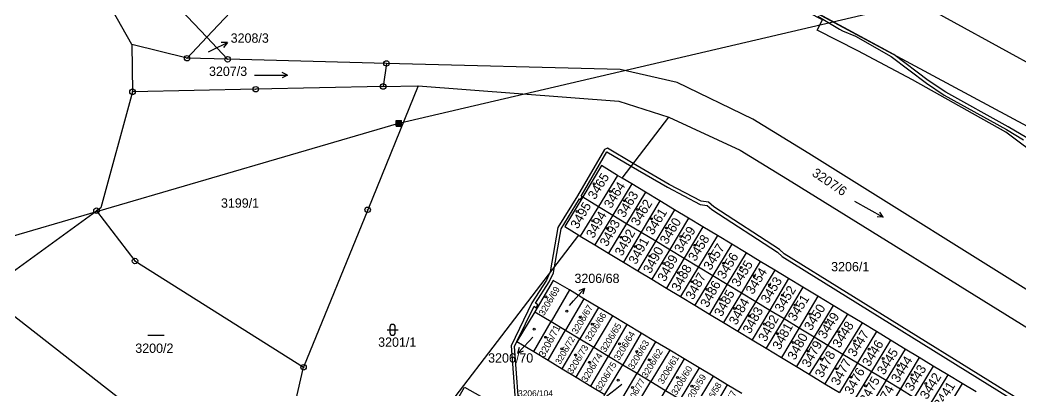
# Model space of a CAD drawing. Extents: x -784124 to -780570, y -980818 to -976926.
# Drawn here: x -782598.9 to -782416.4, y -978202.9 to -978135.4 of the extents above; entities that cross this region are included whole.
import ezdxf
from ezdxf.enums import TextEntityAlignment as Align

# ---------------------------------------------------------------- set-up
doc = ezdxf.new("R2010")
doc.units = 0
doc.header["$LTSCALE"] = 3.138375
doc.header["$MEASUREMENT"] = 0
doc.linetypes.add('0_051C', pattern=[0])
doc.linetypes.add('2_6_59_2', pattern=[0])
for name, color, linetype in [('1029', 1, 'CONTINUOUS'), ('105', 1, 'CONTINUOUS'), ('18', 1, 'CONTINUOUS'), ('21800', 1, 'CONTINUOUS'), ('21900', 1, 'CONTINUOUS'), ('21999', 1, 'CONTINUOUS'), ('23700', 1, 'CONTINUOUS'), ('316', 1, 'CONTINUOUS'), ('404', 1, 'CONTINUOUS'), ('602', 1, 'CONTINUOUS'), ('60502', 1, 'CONTINUOUS'), ('802', 1, 'CONTINUOUS'), ('804', 1, 'CONTINUOUS')]:
    doc.layers.add(name, color=color, linetype=linetype)

# ---------------------------------------------------------------- blocks, each defined once
blk = doc.blocks.new('4_02$0')
at = {"layer": '404', "color": 255, "linetype": 'Continuous'}
blk.add_circle((-0.01, 0), 0.175, dxfattribs=at)
blk = doc.blocks.new('1029$1')
at = {"layer": '1029', "color": 6, "linetype": 'Continuous'}
for p, q in [((0, 3), (-0.5, 2)), ((0, 0), (0, 3)), ((0, 3), (0.5, 2))]:
    blk.add_line(p, q, dxfattribs=at)
blk = doc.blocks.new('8_04$10')
at = {"layer": '804', "color": 255, "linetype": 'Continuous'}
blk.add_line((-1.5, 0), (1.5, 0), dxfattribs=at)
blk = doc.blocks.new('8_02$7')
at = {"layer": '802', "color": 255, "linetype": 'Continuous'}
for p, q in [((3.02, -0.01), (2.04, 0.49)), ((-2.98, -0.01), (3.02, -0.01)), ((3.02, -0.01), (2.04, -0.51))]:
    blk.add_line(p, q, dxfattribs=at)
blk = doc.blocks.new('3_16$5')
at = {"layer": '316', "color": 255, "linetype": 'Continuous'}
for p, q in [((-1, 1), (1, 1)), ((-0.5, 1.5), (-0.5, 0.5)), ((0.5, 0.5), (0.5, 1.5))]:
    blk.add_line(p, q, dxfattribs=at)
for centre, start, end in [((0, 1.5), 0, 180), ((0, 0.5), 180, 359.9879)]:
    blk.add_arc(centre, 0.5, start, end, dxfattribs=at)
blk = doc.blocks.new('1_05$19')
at = {"layer": '105', "color": 3, "linetype": 'Continuous'}
for radius in [0.5, 0.0303]:
    blk.add_circle((0, 0), radius, dxfattribs=at)
blk = doc.blocks.new('6_02$22')
at = {"layer": '602', "color": 255, "linetype": 'Continuous'}
for p, q in [((-0.5, 0.5), (0.5, 0.5)), ((-0.5, -0.5), (-0.5, 0.5)), ((-0.5, 0.3), (0.5, 0.3)), ((-0.5, 0.1), (0.5, 0.1)), ((-0.3, -0.5), (-0.3, 0.5)), ((-0.1, -0.5), (-0.1, 0.5)), ((0.1, -0.5), (0.1, 0.5)), ((0.3, -0.5), (0.3, 0.5)), ((0.5, -0.5), (0.5, 0.5)), ((-0.5, -0.1), (0.5, -0.1)), ((-0.5, -0.3), (0.5, -0.3)), ((-0.5, -0.5), (0.5, -0.5))]:
    blk.add_line(p, q, dxfattribs=at)

msp = doc.modelspace()

# ---------------------------------------------------------------- linework, layer by layer
at = {"layer": '1029', "color": 255, "linetype": 'Continuous'}
for p, q in [((-782564.53, -978141.12), (-782563.8, -978140.76)), ((-782498.71, -978187.35), (-782497.98, -978186.51)), ((-782505.42, -978193.12), (-782506.1, -978193.84)), ((-782489.17, -978201.74), (-782490.42, -978202.72))]:
    msp.add_line(p, q, dxfattribs=at)
at = {"layer": '21800', "color": 255, "linetype": 'Continuous'}
msp.add_line((-782602.48, -978040.25), (-782402.32, -978150.18), dxfattribs=at)
at = {"layer": '21900', "color": 3, "linetype": 'Continuous'}
for p, q in [((-782564.83, -978138.49), (-782559.47, -978132.81)), ((-782564.83, -978138.49), (-782568.44, -978142.31)), ((-782564.83, -978138.49), (-782561.05, -978142.5)), ((-782578.52, -978139.79), (-782578.4, -978148.43)), ((-782568.44, -978142.31), (-782578.52, -978139.79)), ((-782561.05, -978142.5), (-782568.44, -978142.31)), ((-782532.1, -978143.26), (-782561.05, -978142.5)), ((-782532.1, -978143.26), (-782532.7, -978147.46)), ((-782555.92, -978147.96), (-782578.4, -978148.43)), ((-782532.7, -978147.46), (-782555.92, -978147.96)), ((-782532.7, -978147.46), (-782526.31, -978147.33)), ((-782489.12, -978164.15), (-782480.63, -978153.03)), ((-782489.95, -978163.65), (-782493.43, -978169.31)), ((-782489.12, -978164.15), (-782489.95, -978163.65)), ((-782487.36, -978165.21), (-782489.12, -978164.15)), ((-782487.36, -978165.21), (-782490.81, -978170.9)), ((-782484.84, -978166.74), (-782488.3, -978172.42)), ((-782484.84, -978166.74), (-782487.36, -978165.21)), ((-782482.27, -978168.28), (-782484.84, -978166.74)), ((-782496.31, -978167.57), (-782493.43, -978169.31)), ((-782482.27, -978168.28), (-782485.66, -978174.01)), ((-782479.58, -978169.91), (-782482.27, -978168.28)), ((-782605.53, -978185.05), (-782584.96, -978170.09)), ((-782535.52, -978169.92), (-782547.21, -978198.62)), ((-782493.43, -978169.31), (-782496.75, -978174.72)), ((-782493.43, -978169.31), (-782490.81, -978170.9)), ((-782479.58, -978169.91), (-782483.01, -978175.61)), ((-782477.01, -978171.46), (-782479.58, -978169.91)), ((-782490.81, -978170.9), (-782494.1, -978176.32)), ((-782490.81, -978170.9), (-782488.3, -978172.42)), ((-782477.01, -978171.46), (-782480.45, -978177.16)), ((-782474.4, -978173.04), (-782477.01, -978171.46)), ((-782488.3, -978172.42), (-782491.59, -978177.83)), ((-782485.66, -978174.01), (-782488.9, -978179.46)), ((-782488.3, -978172.42), (-782485.66, -978174.01)), ((-782485.66, -978174.01), (-782483.01, -978175.61)), ((-782474.4, -978173.04), (-782477.79, -978178.76)), ((-782471.76, -978174.63), (-782474.4, -978173.04)), ((-782497.05, -978174.54), (-782496.75, -978174.72)), ((-782496.75, -978174.72), (-782494.1, -978176.32)), ((-782483.01, -978175.61), (-782486.29, -978181.03)), ((-782483.01, -978175.61), (-782480.45, -978177.16)), ((-782471.76, -978174.63), (-782475.22, -978180.32)), ((-782469.14, -978176.21), (-782471.76, -978174.63)), ((-782494.1, -978176.32), (-782491.59, -978177.83)), ((-782480.45, -978177.16), (-782483.72, -978182.58)), ((-782480.45, -978177.16), (-782477.79, -978178.76)), ((-782469.14, -978176.21), (-782472.58, -978181.91)), ((-782466.54, -978177.78), (-782469.97, -978183.49)), ((-782466.54, -978177.78), (-782469.14, -978176.21)), ((-782463.96, -978179.34), (-782466.54, -978177.78)), ((-782491.59, -978177.83), (-782488.9, -978179.46)), ((-782488.9, -978179.46), (-782486.29, -978181.03)), ((-782477.79, -978178.76), (-782481.02, -978184.21)), ((-782477.79, -978178.76), (-782475.22, -978180.32)), ((-782463.96, -978179.34), (-782467.39, -978185.05)), ((-782461.31, -978180.94), (-782463.96, -978179.34)), ((-782486.29, -978181.03), (-782483.72, -978182.58)), ((-782475.22, -978180.32), (-782478.5, -978185.73)), ((-782475.22, -978180.32), (-782472.58, -978181.91)), ((-782461.31, -978180.94), (-782464.77, -978186.63)), ((-782458.78, -978182.46), (-782461.31, -978180.94)), ((-782483.72, -978182.58), (-782481.02, -978184.21)), ((-782472.58, -978181.91), (-782475.85, -978187.33)), ((-782472.58, -978181.91), (-782469.97, -978183.49)), ((-782458.78, -978182.46), (-782462.18, -978188.19)), ((-782456.16, -978184.05), (-782458.78, -978182.46)), ((-782498.75, -978184.54), (-782502.08, -978190.3)), ((-782496.09, -978186.14), (-782498.75, -978184.54)), ((-782481.02, -978184.21), (-782478.5, -978185.73)), ((-782469.97, -978183.49), (-782473.22, -978188.92)), ((-782467.39, -978185.05), (-782470.65, -978190.47)), ((-782469.97, -978183.49), (-782467.39, -978185.05)), ((-782467.39, -978185.05), (-782464.77, -978186.63)), ((-782456.16, -978184.05), (-782459.61, -978189.75)), ((-782453.44, -978185.69), (-782456.16, -978184.05)), ((-782496.09, -978186.14), (-782499.44, -978191.88)), ((-782493.45, -978187.72), (-782496.09, -978186.14)), ((-782478.5, -978185.73), (-782475.85, -978187.33)), ((-782464.77, -978186.63), (-782468.06, -978192.03)), ((-782464.77, -978186.63), (-782462.18, -978188.19)), ((-782453.44, -978185.69), (-782456.86, -978191.41)), ((-782450.67, -978187.36), (-782453.44, -978185.69)), ((-782505.07, -978188.5), (-782502.08, -978190.3)), ((-782493.45, -978187.72), (-782496.84, -978193.44)), ((-782490.89, -978189.25), (-782493.45, -978187.72)), ((-782475.85, -978187.33), (-782473.22, -978188.92)), ((-782462.18, -978188.19), (-782465.41, -978193.63)), ((-782462.18, -978188.19), (-782459.61, -978189.75)), ((-782450.67, -978187.36), (-782454.09, -978193.09)), ((-782448.05, -978188.94), (-782450.67, -978187.36)), ((-782505.25, -978195.77), (-782502.08, -978190.3)), ((-782502.08, -978190.3), (-782499.44, -978191.88)), ((-782490.89, -978189.25), (-782494.27, -978194.98)), ((-782488.28, -978190.82), (-782490.89, -978189.25)), ((-782473.22, -978188.92), (-782470.65, -978190.47)), ((-782470.65, -978190.47), (-782468.06, -978192.03)), ((-782459.61, -978189.75), (-782462.88, -978195.15)), ((-782459.61, -978189.75), (-782456.86, -978191.41)), ((-782448.05, -978188.94), (-782451.63, -978194.57)), ((-782445.39, -978190.54), (-782448.88, -978196.23)), ((-782445.39, -978190.54), (-782448.05, -978188.94)), ((-782442.77, -978192.13), (-782445.39, -978190.54)), ((-782502.64, -978197.34), (-782499.44, -978191.88)), ((-782499.44, -978191.88), (-782496.84, -978193.44)), ((-782488.28, -978190.82), (-782491.63, -978196.57)), ((-782485.66, -978192.39), (-782488.28, -978190.82)), ((-782468.06, -978192.03), (-782465.41, -978193.63)), ((-782456.86, -978191.41), (-782460.1, -978196.83)), ((-782456.86, -978191.41), (-782454.09, -978193.09)), ((-782442.77, -978192.13), (-782446.24, -978197.83)), ((-782440.18, -978193.69), (-782442.77, -978192.13)), ((-782500.06, -978198.89), (-782496.84, -978193.44)), ((-782496.84, -978193.44), (-782494.27, -978194.98)), ((-782485.66, -978192.39), (-782489, -978198.15)), ((-782483.04, -978193.96), (-782486.41, -978199.71)), ((-782483.04, -978193.96), (-782485.66, -978192.39)), ((-782480.42, -978195.53), (-782483.04, -978193.96)), ((-782465.41, -978193.63), (-782462.88, -978195.15)), ((-782454.09, -978193.09), (-782457.32, -978198.51)), ((-782454.09, -978193.09), (-782451.63, -978194.57)), ((-782440.18, -978193.69), (-782443.65, -978199.39)), ((-782437.52, -978195.3), (-782440.18, -978193.69)), ((-782505.25, -978195.77), (-782502.64, -978197.34)), ((-782497.49, -978200.44), (-782494.27, -978194.98)), ((-782494.27, -978194.98), (-782491.63, -978196.57)), ((-782480.42, -978195.53), (-782483.87, -978201.23)), ((-782477.81, -978197.09), (-782480.42, -978195.53)), ((-782462.88, -978195.15), (-782460.1, -978196.83)), ((-782451.63, -978194.57), (-782455.03, -978199.89)), ((-782451.63, -978194.57), (-782448.88, -978196.23)), ((-782437.52, -978195.3), (-782440.99, -978201)), ((-782434.95, -978196.85), (-782437.52, -978195.3)), ((-782502.64, -978197.34), (-782500.06, -978198.89)), ((-782494.83, -978202.04), (-782491.63, -978196.57)), ((-782491.63, -978196.57), (-782489, -978198.15)), ((-782477.81, -978197.09), (-782481.21, -978202.83)), ((-782475.1, -978198.71), (-782477.81, -978197.09)), ((-782460.1, -978196.83), (-782457.32, -978198.51)), ((-782448.88, -978196.23), (-782452.19, -978201.61)), ((-782446.24, -978197.83), (-782449.52, -978203.21)), ((-782448.88, -978196.23), (-782446.24, -978197.83)), ((-782446.24, -978197.83), (-782443.65, -978199.39)), ((-782434.95, -978196.85), (-782438.4, -978202.56)), ((-782432.39, -978198.39), (-782434.95, -978196.85)), ((-782551.88, -978219.08), (-782547.21, -978198.62)), ((-782500.06, -978198.89), (-782497.49, -978200.44)), ((-782492.25, -978203.59), (-782489, -978198.15)), ((-782489, -978198.15), (-782486.41, -978199.71)), ((-782475.1, -978198.71), (-782478.52, -978204.44)), ((-782472.55, -978200.25), (-782475.1, -978198.71)), ((-782457.32, -978198.51), (-782455.03, -978199.89)), ((-782443.65, -978199.39), (-782446.92, -978204.78)), ((-782443.65, -978199.39), (-782440.99, -978201)), ((-782432.39, -978198.39), (-782435.86, -978204.1)), ((-782429.74, -978200), (-782432.39, -978198.39)), ((-782497.49, -978200.44), (-782494.83, -978202.04)), ((-782489.6, -978205.19), (-782486.41, -978199.71)), ((-782487.15, -978206.67), (-782483.87, -978201.23)), ((-782486.41, -978199.71), (-782483.87, -978201.23)), ((-782483.87, -978201.23), (-782481.21, -978202.83)), ((-782472.55, -978200.25), (-782475.97, -978205.97)), ((-782469.95, -978201.8), (-782472.55, -978200.25)), ((-782455.03, -978199.89), (-782452.19, -978201.61)), ((-782440.99, -978201), (-782444.27, -978206.38)), ((-782440.99, -978201), (-782438.4, -978202.56)), ((-782429.74, -978200), (-782433.22, -978205.7)), ((-782427.13, -978201.57), (-782429.74, -978200)), ((-782494.83, -978202.04), (-782492.25, -978203.59)), ((-782484.45, -978208.3), (-782481.21, -978202.83)), ((-782481.21, -978202.83), (-782478.52, -978204.44)), ((-782469.95, -978201.8), (-782473.35, -978207.54)), ((-782467.29, -978203.4), (-782469.95, -978201.8)), ((-782452.19, -978201.61), (-782449.52, -978203.21)), ((-782438.4, -978202.56), (-782441.66, -978207.96)), ((-782438.4, -978202.56), (-782435.86, -978204.1)), ((-782427.13, -978201.57), (-782430.6, -978207.28)), ((-782424.6, -978203.09), (-782427.13, -978201.57))]:
    msp.add_line(p, q, dxfattribs=at)
for points in [[(-782578.52, -978139.79), (-782592.07, -978115.82), (-782610.79, -978095.82), (-782631.99, -978079.22), (-782639.75, -978067.09)], [(-782523.21, -978096.7), (-782411.18, -978156.86), (-782405.52, -978159.77)], [(-782411.7, -978182.42), (-782413.95, -978164.51), (-782412.41, -978160.81), (-782419.15, -978155.77), (-782426.24, -978151.83), (-782436.2, -978146.23), (-782446.16, -978140.95), (-782453.56, -978137.17), (-782452.61, -978135.3), (-782478.13, -978122.19), (-782479.54, -978124.4), (-782495.17, -978115.36), (-782508.44, -978108.18), (-782520.54, -978101.09)], [(-782596.64, -978105.36), (-782572.42, -978124.2), (-782574.38, -978128.36), (-782564.83, -978138.49)], [(-782409.47, -978188.18), (-782410.16, -978187.74), (-782455.07, -978159.65), (-782465.29, -978153.39), (-782479.1, -978146.74), (-782489.47, -978144.38), (-782532.1, -978143.26)], [(-782578.4, -978148.43), (-782584.17, -978169.57), (-782584.96, -978170.09)], [(-782526.31, -978147.33), (-782489.74, -978150.14), (-782480.63, -978153.03)], [(-782480.63, -978153.03), (-782467.62, -978159.09), (-782458.19, -978164.82), (-782413.26, -978192.63), (-782409.41, -978195.06)], [(-782489.95, -978163.65), (-782492.88, -978161.88), (-782496.31, -978167.57)], [(-782496.31, -978167.57), (-782499.59, -978173), (-782497.05, -978174.54)], [(-782584.96, -978170.09), (-782577.95, -978179.25), (-782547.21, -978198.62)], [(-782516.49, -978213.05), (-782521.92, -978207.08), (-782497.05, -978174.54)], [(-782498.75, -978184.54), (-782501.67, -978182.79), (-782505.07, -978188.5)], [(-782505.07, -978188.5), (-782508.3, -978193.93), (-782505.25, -978195.77)], [(-782518.13, -978209.45), (-782521.03, -978207.8), (-782517.85, -978202.24), (-782514.96, -978203.9)]]:
    msp.add_lwpolyline(points, dxfattribs=at)
at = {"layer": '21999', "color": 3, "linetype": 'Continuous'}
msp.add_line((-782526.31, -978147.33), (-782535.52, -978169.92), dxfattribs=at)
msp.add_lwpolyline([(-782555.6, -978224.69), (-782556.1, -978223.6), (-782605.53, -978185.05)], dxfattribs=at)
at = {"layer": '23700', "color": 255, "linetype": '0_051C'}
for points in [[(-782415.33, -978156.81), (-782418.73, -978154.8), (-782430.1, -978148.52), (-782433.31, -978146.35), (-782439.56, -978141.62), (-782457.8, -978131.82)], [(-782453.45, -978134.65), (-782449.5, -978137.01), (-782448.96, -978137.3), (-782446.58, -978138.27), (-782440.07, -978141.99), (-782433.65, -978146.83), (-782430.42, -978149.04), (-782419.03, -978155.32), (-782415.92, -978157.16)], [(-782414.15, -978206.14), (-782459.56, -978177.94), (-782460.41, -978177.17), (-782472.4, -978169.41), (-782473.36, -978168.55), (-782474.72, -978168.38), (-782480.57, -978165.31), (-782487.09, -978161.49), (-782491.81, -978158.71), (-782492.36, -978158.95), (-782497.27, -978167.37), (-782500.83, -978173.15), (-782502.24, -978181.21), (-782502.37, -978181.5), (-782502.93, -978182.77), (-782505.56, -978186.87), (-782509.35, -978194.74), (-782508.33, -978208.67)], [(-782507.73, -978208.71), (-782508.73, -978194.86), (-782508.3, -978193.93), (-782505.19, -978187.48), (-782504.81, -978187.78), (-782504.5, -978187.25), (-782504.9, -978186.95), (-782502.41, -978183.05), (-782501.66, -978181.39), (-782501.48, -978180.33), (-782500.25, -978173.37), (-782496.92, -978167.94), (-782496.72, -978168.06), (-782496.42, -978167.54), (-782496.61, -978167.42), (-782491.9, -978159.36), (-782487.45, -978161.97), (-782480.87, -978165.83), (-782474.9, -978168.96), (-782473.62, -978169.13), (-782472.76, -978169.89), (-782460.77, -978177.65), (-782459.92, -978178.42), (-782414.53, -978206.62)]]:
    msp.add_lwpolyline(points, dxfattribs=at)
at = {"layer": '60502', "color": 255, "linetype": '2_6_59_2'}
for p, q in [((-782529.85, -978154.17), (-781977.33, -978024.98)), ((-782818.76, -978238.49), (-782529.85, -978154.17))]:
    msp.add_line(p, q, dxfattribs=at)

# ---------------------------------------------------------------- block references
at = {"layer": '1029', "color": 0, "linetype": 'ByBlock'}
for p, rotation in [((-782563.8, -978140.76), 296), ((-782497.98, -978186.51), 319), ((-782506.1, -978193.84), 137), ((-782490.42, -978202.72), 128)]:
    msp.add_blockref('1029$1', p, dxfattribs=dict(at, rotation=rotation))
at = {"layer": '105', "color": 0, "linetype": 'ByBlock'}
for p in [(-782568.44, -978142.31), (-782561.05, -978142.5), (-782532.1, -978143.26), (-782578.4, -978148.43), (-782555.92, -978147.96), (-782532.7, -978147.46), (-782584.96, -978170.09), (-782535.52, -978169.92), (-782577.95, -978179.25), (-782547.21, -978198.62)]:
    msp.add_blockref('1_05$19', p, dxfattribs=at)
at = {"layer": '316', "color": 0, "linetype": 'ByBlock'}
msp.add_blockref('3_16$5', (-782530.98, -978192.8), dxfattribs=at)
at = {"layer": '404', "color": 0, "linetype": 'ByBlock'}
for p in [(-782494.23, -978165.2), (-782491.21, -978166.6), (-782488.68, -978168.27), (-782497.3, -978170.26), (-782486.29, -978169.89), (-782494.46, -978171.93), (-782483.75, -978171.55), (-782491.79, -978173.32), (-782481.04, -978173.25), (-782489.29, -978174.94), (-782478.44, -978174.79), (-782486.75, -978176.64), (-782475.86, -978176.4), (-782484.08, -978178.35), (-782481.52, -978179.73), (-782473.21, -978177.99), (-782470.65, -978179.68), (-782478.83, -978181.42), (-782467.41, -978180.46), (-782476.34, -978183.03), (-782465.03, -978181.95), (-782473.62, -978184.46), (-782462.24, -978183.6), (-782503.04, -978185.77), (-782471.1, -978186.28), (-782459.87, -978185.49), (-782499.18, -978188.42), (-782468.6, -978187.93), (-782457.59, -978187.29), (-782496.75, -978189.47), (-782465.91, -978189.28), (-782454.85, -978188.94), (-782451.95, -978190.45), (-782505.17, -978191.7), (-782494.55, -978190.77), (-782463.18, -978190.79), (-782460.77, -978192.5), (-782449.63, -978192.15), (-782503.06, -978193.16), (-782489.57, -978194.33), (-782457.95, -978194.12), (-782446.69, -978193.8), (-782500.13, -978195.25), (-782486.46, -978195.73), (-782455.17, -978195.69), (-782444.08, -978195.34), (-782497.61, -978196.38), (-782495.08, -978197.72), (-782484.16, -978197.24), (-782452.74, -978197.16), (-782441.53, -978197), (-782450.01, -978198.88), (-782438.75, -978198.31), (-782489.85, -978200.98), (-782479.04, -978200.49), (-782447.39, -978200.4), (-782436.24, -978200.02), (-782433.77, -978201.56), (-782487.21, -978202.33), (-782476.41, -978202.07), (-782444.72, -978202.02)]:
    msp.add_blockref('4_02$0', p, dxfattribs=at)
at = {"layer": '602', "color": 0, "linetype": 'ByBlock'}
msp.add_blockref('6_02$22', (-782529.85, -978154.17), dxfattribs=at)
at = {"layer": '802', "color": 0, "linetype": 'ByBlock'}
msp.add_blockref('8_02$7', (-782553.17, -978145.39), dxfattribs=at)
at = {"layer": '802', "color": 0, "linetype": 'ByBlock', "rotation": 331}
msp.add_blockref('8_02$7', (-782444.15, -978169.8), dxfattribs=at)
at = {"layer": '804', "color": 0, "linetype": 'ByBlock'}
msp.add_blockref('8_04$10', (-782574.12, -978192.76), dxfattribs=at)

# ---------------------------------------------------------------- texts
at = {"layer": '18', "color": 255, "linetype": 'Continuous'}
for s, p in [('3208/3', (-782560.5, -978140)), ('3207/3', (-782564.45, -978146.05)), ('3199/1', (-782562.27, -978170.06)), ('3206/1', (-782451.02, -978181.65)), ('3206/68', (-782497.82, -978183.78)), ('3200/2', (-782577.89, -978196.51)), ('3201/1', (-782533.61, -978195.4))]:
    msp.add_text(s, height=1.7, dxfattribs=at).set_placement(p, align=Align.BOTTOM_LEFT)
for s, height, rotation, p in [('3465', 1.7, 58, (-782493.64, -978168.47)), ('3207/6', 1.7, 326, (-782454.94, -978164.03)), ('3464', 1.7, 58, (-782490.7, -978170.09)), ('3463', 1.7, 58, (-782488.32, -978171.77)), ('3495', 1.7, 60, (-782496.77, -978173.79)), ('3462', 1.7, 58, (-782485.79, -978173.29)), ('3494', 1.7, 61, (-782493.89, -978175.49)), ('3461', 1.7, 58, (-782483.1, -978174.91)), ('3493', 1.7, 61, (-782491.41, -978177.01)), ('3460', 1.7, 58, (-782480.52, -978176.63)), ('3492', 1.7, 61, (-782488.67, -978178.74)), ('3459', 1.7, 58, (-782477.89, -978178.2)), ('3491', 1.7, 61, (-782486.14, -978180.26)), ('3458', 1.7, 58, (-782475.35, -978179.72)), ('3490', 1.7, 61, (-782483.5, -978181.93)), ('3457', 1.7, 58, (-782472.57, -978181.35)), ('3456', 1.7, 58, (-782470.08, -978182.97)), ('3489', 1.7, 61, (-782480.87, -978183.4)), ('3455', 1.7, 58, (-782467.45, -978184.39)), ('3488', 1.7, 61, (-782478.34, -978185.18)), ('3487', 1.7, 61, (-782475.75, -978186.7)), ('3454', 1.7, 58, (-782464.86, -978185.76)), ('3486', 1.7, 61, (-782473.07, -978188.12)), ('3453', 1.7, 58, (-782462.12, -978187.39)), ('3206/69', 1.2, 59, (-782503.09, -978189.53)), ('3485', 1.7, 61, (-782470.53, -978189.79)), ('3452', 1.7, 58, (-782459.59, -978189.01)), ('3484', 1.7, 61, (-782467.85, -978191.31)), ('3451', 1.7, 58, (-782457.16, -978190.63)), ('3206/67', 1.2, 59, (-782497.06, -978192.86)), ('3483', 1.7, 61, (-782465.34, -978192.9)), ('3450', 1.7, 58, (-782454.22, -978192.35)), ('3449', 1.7, 58, (-782451.69, -978193.87)), ('3206/65', 1.2, 59, (-782491.85, -978196.17)), ('3482', 1.7, 61, (-782462.5, -978194.35)), ('3448', 1.7, 58, (-782449.05, -978195.5)), ('3206/64', 1.2, 59, (-782489.38, -978197.69)), ('3481', 1.7, 61, (-782459.92, -978195.82)), ('3447', 1.7, 58, (-782446.26, -978197.13)), ('3206/63', 1.2, 59, (-782486.8, -978199.31)), ('3480', 1.7, 61, (-782457.18, -978197.69)), ('3479', 1.7, 61, (-782454.58, -978199.06)), ('3446', 1.7, 58, (-782443.63, -978198.9)), ('3206/73', 1.2, 59, (-782497.89, -978200.14)), ('3206/74', 1.2, 59, (-782495.31, -978201.64)), ('3206/62', 1.2, 59, (-782484.33, -978200.86)), ('3478', 1.7, 61, (-782452.17, -978200.92)), ('3445', 1.7, 58, (-782440.94, -978200.42)), ('3206/75', 1.2, 59, (-782492.73, -978203.26)), ('3206/61', 1.2, 59, (-782481.37, -978202)), ('3477', 1.7, 61, (-782449.24, -978202.33)), ('3444', 1.7, 58, (-782438.36, -978201.84)), ('3206/60', 1.2, 59, (-782478.91, -978204)), ('3476', 1.7, 61, (-782446.8, -978203.98)), ('3443', 1.7, 58, (-782435.83, -978203.41)), ('3442', 1.7, 58, (-782433.1, -978204.88)), ('3206/59', 1.2, 59, (-782476.41, -978205.51)), ('3475', 1.7, 61, (-782444.06, -978205.6)), ('3441', 1.7, 58, (-782430.57, -978206.5)), ('3474', 1.7, 61, (-782441.48, -978207.17))]:
    msp.add_text(s, height=height, rotation=rotation, dxfattribs=at).set_placement(p, align=Align.BOTTOM_LEFT)
for s, height, rotation, p in [('3206/66', 1.188, 58, (-782493.14, -978191.75)), ('3206/71', 1.309, 62, (-782501.45, -978194.33)), ('3206/72', 1.139, 60, (-782498.75, -978195.99)), ('3206/77', 1.139, 60, (-782485.95, -978203.65)), ('3206/58', 1.139, 59, (-782472.05, -978204.36))]:
    msp.add_text(s, height=height, rotation=rotation, dxfattribs=at).set_placement(p, align=Align.BOTTOM_CENTER)
for s, height, p in [('3206/70', 1.7, (-782509.45, -978198.28)), ('3206/104', 1.139, (-782504.92, -978204.29))]:
    msp.add_text(s, height=height, dxfattribs=at).set_placement(p, align=Align.BOTTOM_CENTER)
msp.add_text('3206/57', height=1.2, rotation=62, dxfattribs=at).set_placement((-782470.08, -978205.55), align=Align.MIDDLE_CENTER)

doc.saveas('drawing.dxf')
